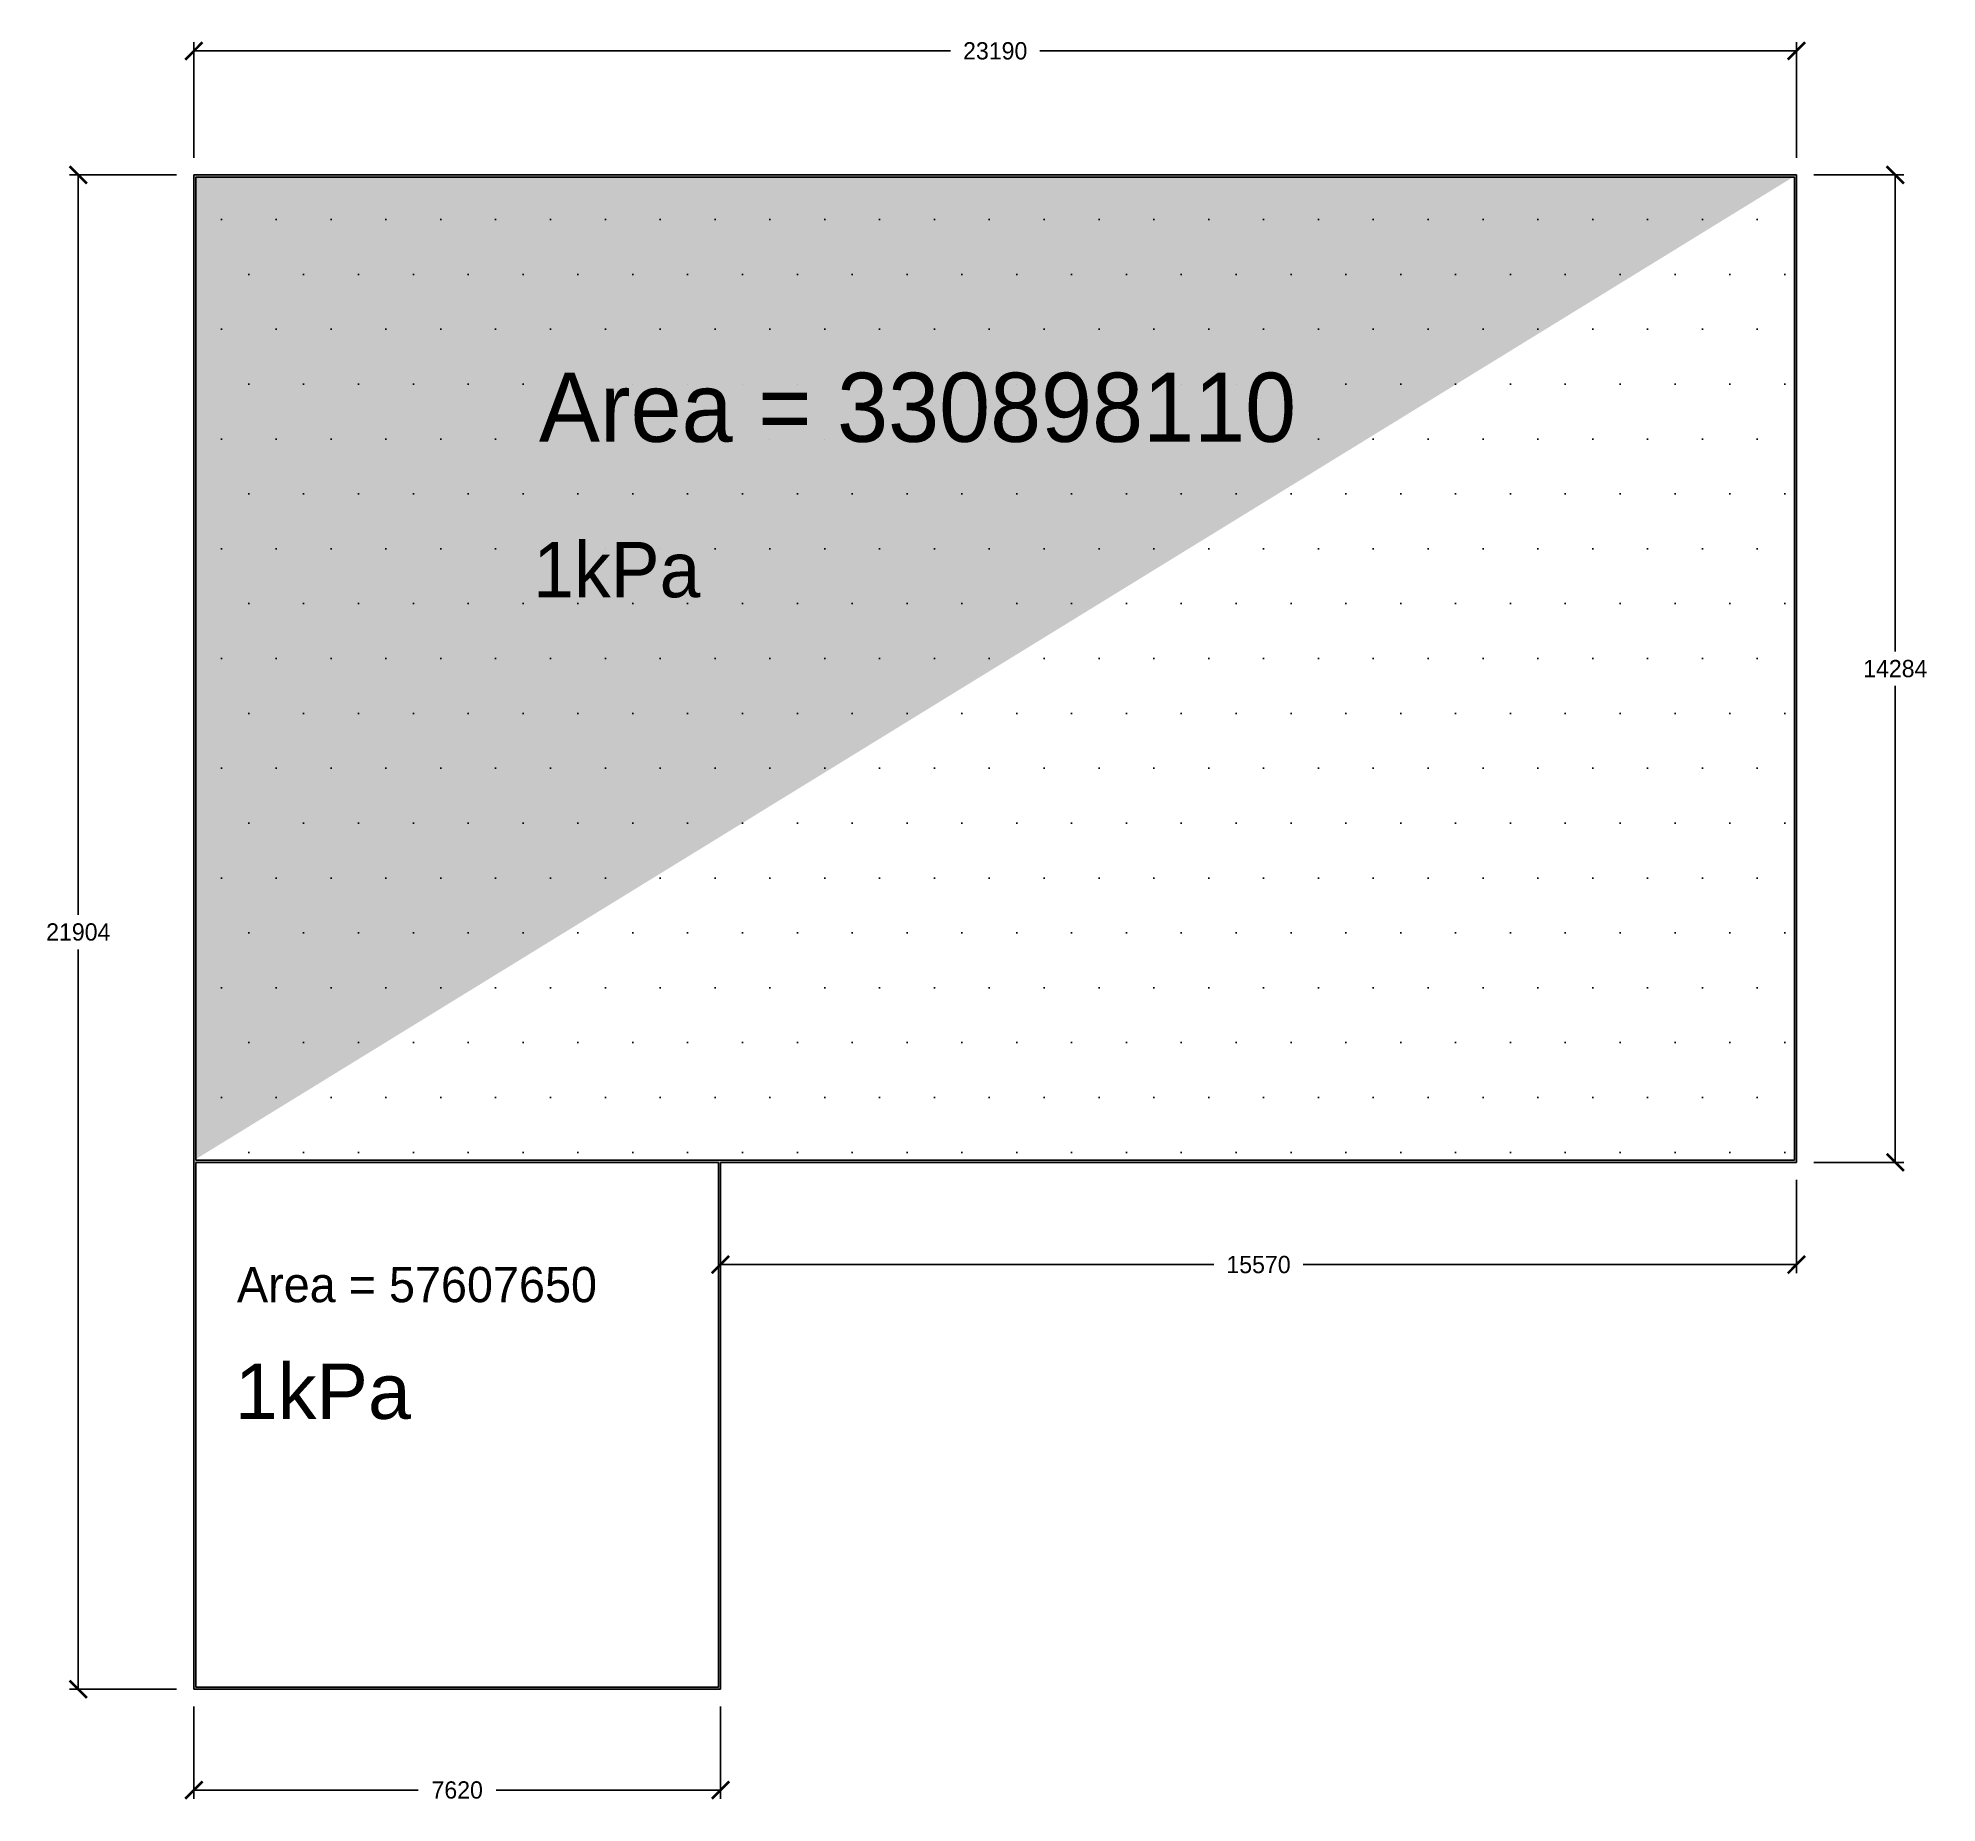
# Model space of a CAD drawing. Header units: millimetres. Extents: x -2256 to 25223, y 11226 to 36758.
import ezdxf

# ---------------------------------------------------------------- set-up
doc = ezdxf.new("R2010")
doc.units = ezdxf.units.MM
doc.styles.add('LOGO-ARIAL', font='arial.ttf', dxfattribs={"width": 0.95})
doc.dimstyles.new('MECH289 DIMSTYLE 100', dxfattribs={"dimscale": 100, "dimtxt": 2.5, "dimasz": 2.5, "dimexe": 1.25, "dimexo": 2.5, "dimgap": 1.25, "dimtad": 0, "dimtih": 1, "dimtoh": 1, "dimdec": 0, "dimzin": 1, "dimtxsty": 'Standard', "dimblk": 'ARCHTICK', "dimcen": 2.5, "dimclrt": 1, "dimadec": 0, "dimazin": 0, "dimtfac": 1, "dimtdec": 0, "dimtmove": 0, "dimatfit": 3, "dimfxl": 1, "dimtfillclr": 1, "dimarcsym": 0})

# ---------------------------------------------------------------- blocks, each defined once
blk = doc.blocks.new('_ArchTick')
at = {"color": 0, "linetype": 'ByBlock', "const_width": 0.15}
blk.add_lwpolyline([(-0.5, -0.5), (0.5, 0.5)], dxfattribs=at)
blk = doc.blocks.new('*D12')
at = {"color": 0, "lineweight": -2, "transparency": 16777216}
for p, q in [((0, 35027), (0, 36696)), ((0, 36571), (10949, 36571)), ((23190, 36571), (12241, 36571)), ((23190, 35027), (23190, 36696))]:
    blk.add_line(p, q, dxfattribs=at)
at = {"layer": 'DEFPOINTS', "color": 0, "transparency": 16777216}
for p in [(23190, 36571), (0, 34777), (23190, 34777)]:
    blk.add_point(p, dxfattribs=at)
at = {"color": 0, "lineweight": -2, "transparency": 16777216, "xscale": 250, "yscale": 250, "zscale": 250, "rotation": 180}
blk.add_blockref('_ArchTick', (0, 36571), dxfattribs=at)
at = {"color": 0, "lineweight": -2, "transparency": 16777216, "xscale": 250, "yscale": 250, "zscale": 250}
blk.add_blockref('_ArchTick', (23190, 36571), dxfattribs=at)
at = {"color": 1, "transparency": 16777216, "insert": (11595, 36571), "char_height": 250, "attachment_point": 5}
blk.add_mtext('23190', dxfattribs=at)
blk = doc.blocks.new('*D13')
at = {"color": 0, "lineweight": -2, "transparency": 16777216}
for p, q in [((23440, 34777), (24744, 34777)), ((24619, 34777), (24619, 27885)), ((24619, 20493), (24619, 27385)), ((23440, 20493), (24744, 20493))]:
    blk.add_line(p, q, dxfattribs=at)
at = {"layer": 'DEFPOINTS', "color": 0, "transparency": 16777216}
for p in [(23190, 34777), (23190, 20493), (24619, 20493)]:
    blk.add_point(p, dxfattribs=at)
at = {"color": 0, "lineweight": -2, "transparency": 16777216, "xscale": 250, "yscale": 250, "zscale": 250}
for p, rotation in [((24619, 34777), 90), ((24619, 20493), 270)]:
    blk.add_blockref('_ArchTick', p, dxfattribs=dict(at, rotation=rotation))
at = {"color": 1, "transparency": 16777216, "insert": (24619, 27635), "char_height": 250, "attachment_point": 5}
blk.add_mtext('14284', dxfattribs=at)
blk = doc.blocks.new('*D14')
at = {"color": 0, "lineweight": -2, "transparency": 16777216}
for p, q in [((7620, 20243), (7620, 18889)), ((23190, 20243), (23190, 18889)), ((7620, 19014), (14759, 19014)), ((23190, 19014), (16051, 19014))]:
    blk.add_line(p, q, dxfattribs=at)
at = {"layer": 'DEFPOINTS', "color": 0, "transparency": 16777216}
for p in [(7620, 20493), (23190, 20493), (23190, 19014)]:
    blk.add_point(p, dxfattribs=at)
at = {"color": 0, "lineweight": -2, "transparency": 16777216, "xscale": 250, "yscale": 250, "zscale": 250, "rotation": 180}
blk.add_blockref('_ArchTick', (7620, 19014), dxfattribs=at)
at = {"color": 0, "lineweight": -2, "transparency": 16777216, "xscale": 250, "yscale": 250, "zscale": 250}
blk.add_blockref('_ArchTick', (23190, 19014), dxfattribs=at)
at = {"color": 1, "transparency": 16777216, "insert": (15405, 19014), "char_height": 250, "attachment_point": 5}
blk.add_mtext('15570', dxfattribs=at)
blk = doc.blocks.new('*D15')
at = {"color": 0, "lineweight": -2, "transparency": 16777216}
for p, q in [((0, 12623), (0, 11288)), ((7620, 12623), (7620, 11288)), ((0, 11413), (3247, 11413)), ((7620, 11413), (4372, 11413))]:
    blk.add_line(p, q, dxfattribs=at)
at = {"layer": 'DEFPOINTS', "color": 0, "transparency": 16777216}
for p in [(0, 12873), (7620, 12873), (7620, 11413)]:
    blk.add_point(p, dxfattribs=at)
at = {"color": 0, "lineweight": -2, "transparency": 16777216, "xscale": 250, "yscale": 250, "zscale": 250, "rotation": 180}
blk.add_blockref('_ArchTick', (0, 11413), dxfattribs=at)
at = {"color": 0, "lineweight": -2, "transparency": 16777216, "xscale": 250, "yscale": 250, "zscale": 250}
blk.add_blockref('_ArchTick', (7620, 11413), dxfattribs=at)
at = {"color": 1, "transparency": 16777216, "insert": (3810, 11413), "char_height": 250, "attachment_point": 5}
blk.add_mtext('7620', dxfattribs=at)
blk = doc.blocks.new('*D16')
at = {"color": 0, "lineweight": -2, "transparency": 16777216}
for p, q in [((-250, 34777), (-1798, 34777)), ((-1673, 34777), (-1673, 24075)), ((-1673, 12873), (-1673, 23575)), ((-250, 12873), (-1798, 12873))]:
    blk.add_line(p, q, dxfattribs=at)
at = {"layer": 'DEFPOINTS', "color": 0, "transparency": 16777216}
for p in [(-1673, 34777), (0, 34777), (0, 12873)]:
    blk.add_point(p, dxfattribs=at)
at = {"color": 0, "lineweight": -2, "transparency": 16777216, "xscale": 250, "yscale": 250, "zscale": 250}
for p, rotation in [((-1673, 34777), 90), ((-1673, 12873), 270)]:
    blk.add_blockref('_ArchTick', p, dxfattribs=dict(at, rotation=rotation))
at = {"color": 1, "transparency": 16777216, "insert": (-1673, 23825), "char_height": 250, "attachment_point": 5}
blk.add_mtext('21904', dxfattribs=at)

msp = doc.modelspace()

# ---------------------------------------------------------------- hatches: boundary and pattern name
h = msp.add_hatch()
h.set_pattern_fill('DOTS', color=256)
h.paths.add_polyline_path([(0, 20523), (0, 20493), (0, 12873), (7620, 12873), (7620, 20493), (23190, 20493), (23190, 34777), (0, 34777)])
h.paths.add_polyline_path([(7590, 20493), (30, 20493), (30, 12903), (7590, 12903)], flags=16)
h.paths.add_polyline_path([(30, 20523), (23160, 20523), (23160, 34747), (30, 34747)], flags=16)
h.paths.add_polyline_path([(-2256, 23637.5), (-1089.3, 23637.5), (-1089.3, 24012.5), (-2256, 24012.5)], flags=9)
h.paths.add_polyline_path([(14821.7, 18826.8), (15988.3, 18826.8), (15988.3, 19201.8), (14821.7, 19201.8)], flags=25)
h.paths.add_polyline_path([(3310, 11226), (4310, 11226), (4310, 11601), (3310, 11601)], flags=9)
h.paths.add_polyline_path([(11011.7, 36383.4), (12178.3, 36383.4), (12178.3, 36758.4), (11011.7, 36758.4)], flags=9)
h.paths.add_polyline_path([(24014.5, 27447.5), (25222.9, 27447.5), (25222.9, 27822.5), (24014.5, 27822.5)], flags=9)
h = msp.add_hatch()
h.set_pattern_fill('DOTS', color=256)
h.paths.add_polyline_path([(0, 20523), (0, 20493), (0, 12873), (7620, 12873), (7620, 20493), (23190, 20493), (23190, 34777), (0, 34777)])
h.paths.add_polyline_path([(7590, 20493), (30, 20493), (30, 12903), (7590, 12903)], flags=16)
h.paths.add_polyline_path([(30, 20523), (23160, 20523), (23160, 34747), (30, 34747)], flags=16)
h.paths.add_polyline_path([(-2256, 23637.5), (-1089.3, 23637.5), (-1089.3, 24012.5), (-2256, 24012.5)], flags=9)
h.paths.add_polyline_path([(14821.7, 18826.8), (15988.3, 18826.8), (15988.3, 19201.8), (14821.7, 19201.8)], flags=25)
h.paths.add_polyline_path([(3310, 11226), (4310, 11226), (4310, 11601), (3310, 11601)], flags=9)
h.paths.add_polyline_path([(11011.7, 36383.4), (12178.3, 36383.4), (12178.3, 36758.4), (11011.7, 36758.4)], flags=9)
h.paths.add_polyline_path([(24014.5, 27447.5), (25222.9, 27447.5), (25222.9, 27822.5), (24014.5, 27822.5)], flags=9)
h = msp.add_hatch()
h.set_pattern_fill('DOTS', color=256)
h.paths.add_polyline_path([(0, 20523), (0, 20493), (0, 12873), (7620, 12873), (7620, 20493), (23190, 20493), (23190, 34777), (0, 34777)])
h.paths.add_polyline_path([(7590, 20493), (30, 20493), (30, 12903), (7590, 12903)], flags=16)
h.paths.add_polyline_path([(30, 20523), (23160, 20523), (23160, 34747), (30, 34747)], flags=16)
h.paths.add_polyline_path([(-2256, 23637.5), (-1089.3, 23637.5), (-1089.3, 24012.5), (-2256, 24012.5)], flags=9)
h.paths.add_polyline_path([(14821.7, 18826.8), (15988.3, 18826.8), (15988.3, 19201.8), (14821.7, 19201.8)], flags=25)
h.paths.add_polyline_path([(3310, 11226), (4310, 11226), (4310, 11601), (3310, 11601)], flags=9)
h.paths.add_polyline_path([(11011.7, 36383.4), (12178.3, 36383.4), (12178.3, 36758.4), (11011.7, 36758.4)], flags=9)
h.paths.add_polyline_path([(24014.5, 27447.5), (25222.9, 27447.5), (25222.9, 27822.5), (24014.5, 27822.5)], flags=9)
h = msp.add_hatch()
h.set_pattern_fill('DOTS', color=256)
h.paths.add_polyline_path([(0, 20523), (0, 20493), (0, 12873), (7620, 12873), (7620, 20493), (23190, 20493), (23190, 34777), (0, 34777)])
h.paths.add_polyline_path([(7590, 20493), (30, 20493), (30, 12903), (7590, 12903)], flags=16)
h.paths.add_polyline_path([(30, 20523), (23160, 20523), (23160, 34747), (30, 34747)], flags=16)
h.paths.add_polyline_path([(-2256, 23637.5), (-1089.3, 23637.5), (-1089.3, 24012.5), (-2256, 24012.5)], flags=9)
h.paths.add_polyline_path([(14821.7, 18826.8), (15988.3, 18826.8), (15988.3, 19201.8), (14821.7, 19201.8)], flags=25)
h.paths.add_polyline_path([(3310, 11226), (4310, 11226), (4310, 11601), (3310, 11601)], flags=9)
h.paths.add_polyline_path([(11011.7, 36383.4), (12178.3, 36383.4), (12178.3, 36758.4), (11011.7, 36758.4)], flags=9)
h.paths.add_polyline_path([(24014.5, 27447.5), (25222.9, 27447.5), (25222.9, 27822.5), (24014.5, 27822.5)], flags=9)
h = msp.add_hatch()
h.set_pattern_fill('DOTS', color=256)
edge = h.paths.add_edge_path()
edge.add_line((0, 34777), (23190, 34777))
edge.add_line((0, 20523), (0, 34777))
at = {"transparency": 33554687}
h = msp.add_hatch(dxfattribs=at)
h.set_pattern_fill('DOTS', color=256, scale=500)
h.paths.add_polyline_path([(23160, 34747), (30, 34747), (30, 20523), (23160, 20523)])

# ---------------------------------------------------------------- linework, layer by layer
for p, q in [((0, 34777), (23190, 34777)), ((0, 20523), (0, 34777)), ((30, 34747), (23160, 34747)), ((30, 20523), (30, 34747)), ((23160, 34747), (23160, 20523)), ((23190, 34777), (23190, 20493)), ((0, 20523), (0, 20493)), ((0, 12873), (0, 20493)), ((30, 20523), (23160, 20523)), ((7590, 20493), (30, 20493)), ((30, 12903), (30, 20493)), ((7590, 20493), (7590, 12903)), ((7620, 20493), (7620, 12873)), ((7620, 20493), (23190, 20493)), ((0, 12873), (7620, 12873)), ((30, 12903), (7590, 12903))]:
    msp.add_line(p, q)

# ---------------------------------------------------------------- texts
at = {"style": 'LOGO-ARIAL', "width": 0.95}
for s, height, p in [('Area = 330898110', 1000, (4991.9, 30916.5)), ('1kPa', 800, (4909.4, 28668.1)), ('Area = 57607650', 509.783, (623.2, 18470.5))]:
    msp.add_text(s, height=height, dxfattribs=at).set_placement(p)
at = {"style": 'LOGO-ARIAL'}
msp.add_text('1kPa', height=800, dxfattribs=at).set_placement((592.9, 16782.4))

# ---------------------------------------------------------------- dimensions: what is measured, and where the dimension line sits
for base, p1, p2, picture, middle in [((23190, 36570.9), (0, 34777), (23190, 34777), '*D12', (11595, 36570.9)), ((23190, 19014.3), (7620, 20493), (23190, 20493), '*D14', (15405, 19014.3)), ((7620, 11413.5), (0, 12873), (7620, 12873), '*D15', (3810, 11413.5))]:
    dim = msp.add_linear_dim(base=base, p1=p1, p2=p2, dimstyle='MECH289 DIMSTYLE 100')
    dim.commit()
    dim.dimension.update_dxf_attribs({"geometry": picture, "text_midpoint": middle})
for base, p1, p2, picture, middle in [((-1672.7, 34777), (0, 12873), (0, 34777), '*D16', (-1672.7, 23825)), ((24618.7, 20493), (23190, 34777), (23190, 20493), '*D13', (24618.7, 27635))]:
    dim = msp.add_linear_dim(base=base, p1=p1, p2=p2, angle=90, dimstyle='MECH289 DIMSTYLE 100')
    dim.commit()
    dim.dimension.update_dxf_attribs({"geometry": picture, "text_midpoint": middle})

doc.saveas('drawing.dxf')
